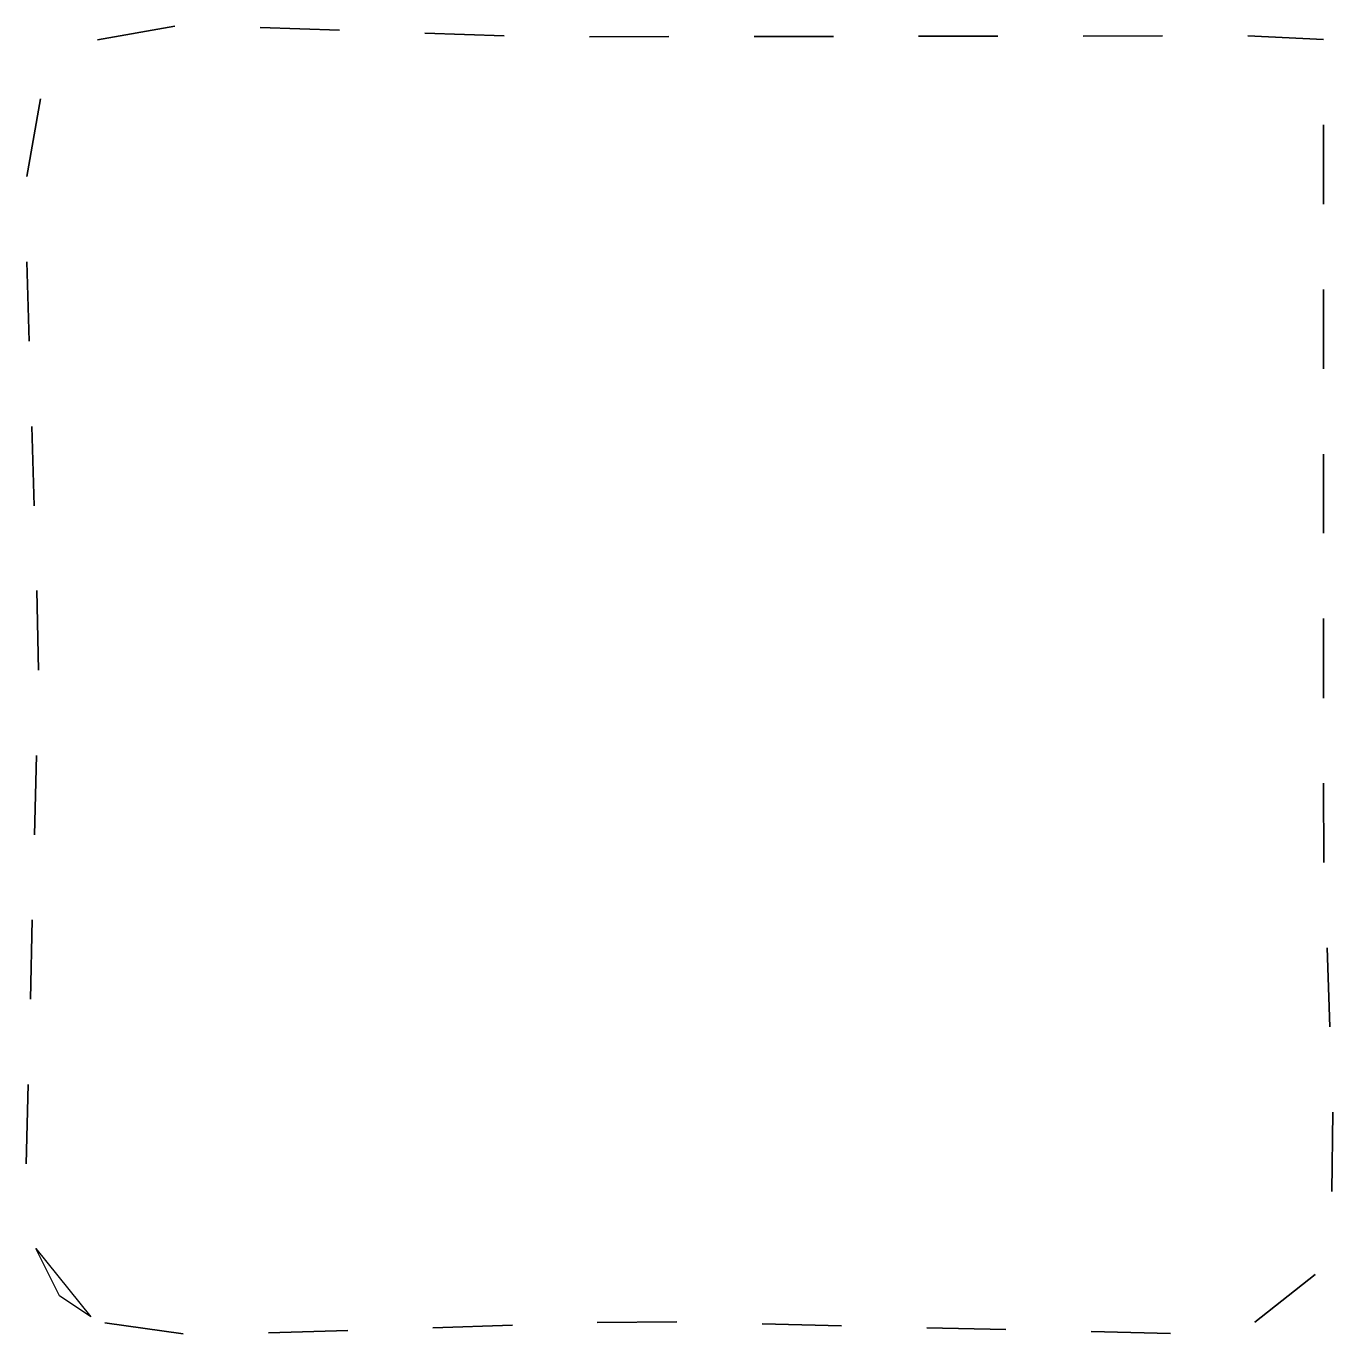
# Model space of a CAD drawing. Header units: metres. Extents: x 0.4 to 14.7, y 0.4 to 14.7.
import ezdxf

# ---------------------------------------------------------------- set-up
doc = ezdxf.new("R2010")
doc.units = ezdxf.units.M

msp = doc.modelspace()

# ---------------------------------------------------------------- linework, layer by layer
for points in [[(1.222, 14.593), (2.07, 14.742)], [(3.003, 14.727), (3.869, 14.697)], [(4.801, 14.665), (5.668, 14.635)], [(6.601, 14.626), (7.469, 14.627)], [(8.401, 14.629), (9.271, 14.63)], [(10.198, 14.631), (11.068, 14.633)], [(12.001, 14.634), (12.868, 14.635)], [(13.801, 14.636), (14.626, 14.596)], [(0.452, 13.097), (0.6, 13.947)], [(14.626, 13.663), (14.626, 12.796)], [(0.477, 11.298), (0.451, 12.165)], [(14.626, 11.863), (14.626, 10.996)], [(0.532, 9.496), (0.506, 10.365)], [(14.626, 10.063), (14.626, 9.196)], [(0.579, 7.7), (0.561, 8.57)], [(14.626, 8.263), (14.626, 7.394)], [(0.534, 5.901), (0.556, 6.767)], [(14.626, 6.466), (14.633, 5.595)], [(0.489, 4.101), (0.51, 4.968)], [(14.666, 4.664), (14.697, 3.798)], [(0.443, 2.302), (0.465, 3.169)], [(14.73, 2.865), (14.717, 2)], [(1.152, 0.628), (0.807, 0.857), (0.549, 1.376)], [(14.537, 1.091), (13.878, 0.572)], [(7.557, 0.575), (6.688, 0.567)], [(2.16, 0.443), (1.304, 0.563)], [(2.16, 0.443), (1.304, 0.563)], [(3.959, 0.48), (3.093, 0.453)], [(5.762, 0.537), (4.891, 0.51)], [(9.357, 0.532), (8.49, 0.553)], [(11.156, 0.489), (10.289, 0.51)], [(12.956, 0.446), (12.089, 0.467)]]:
    msp.add_lwpolyline(points, close=True)

doc.saveas('drawing.dxf')
